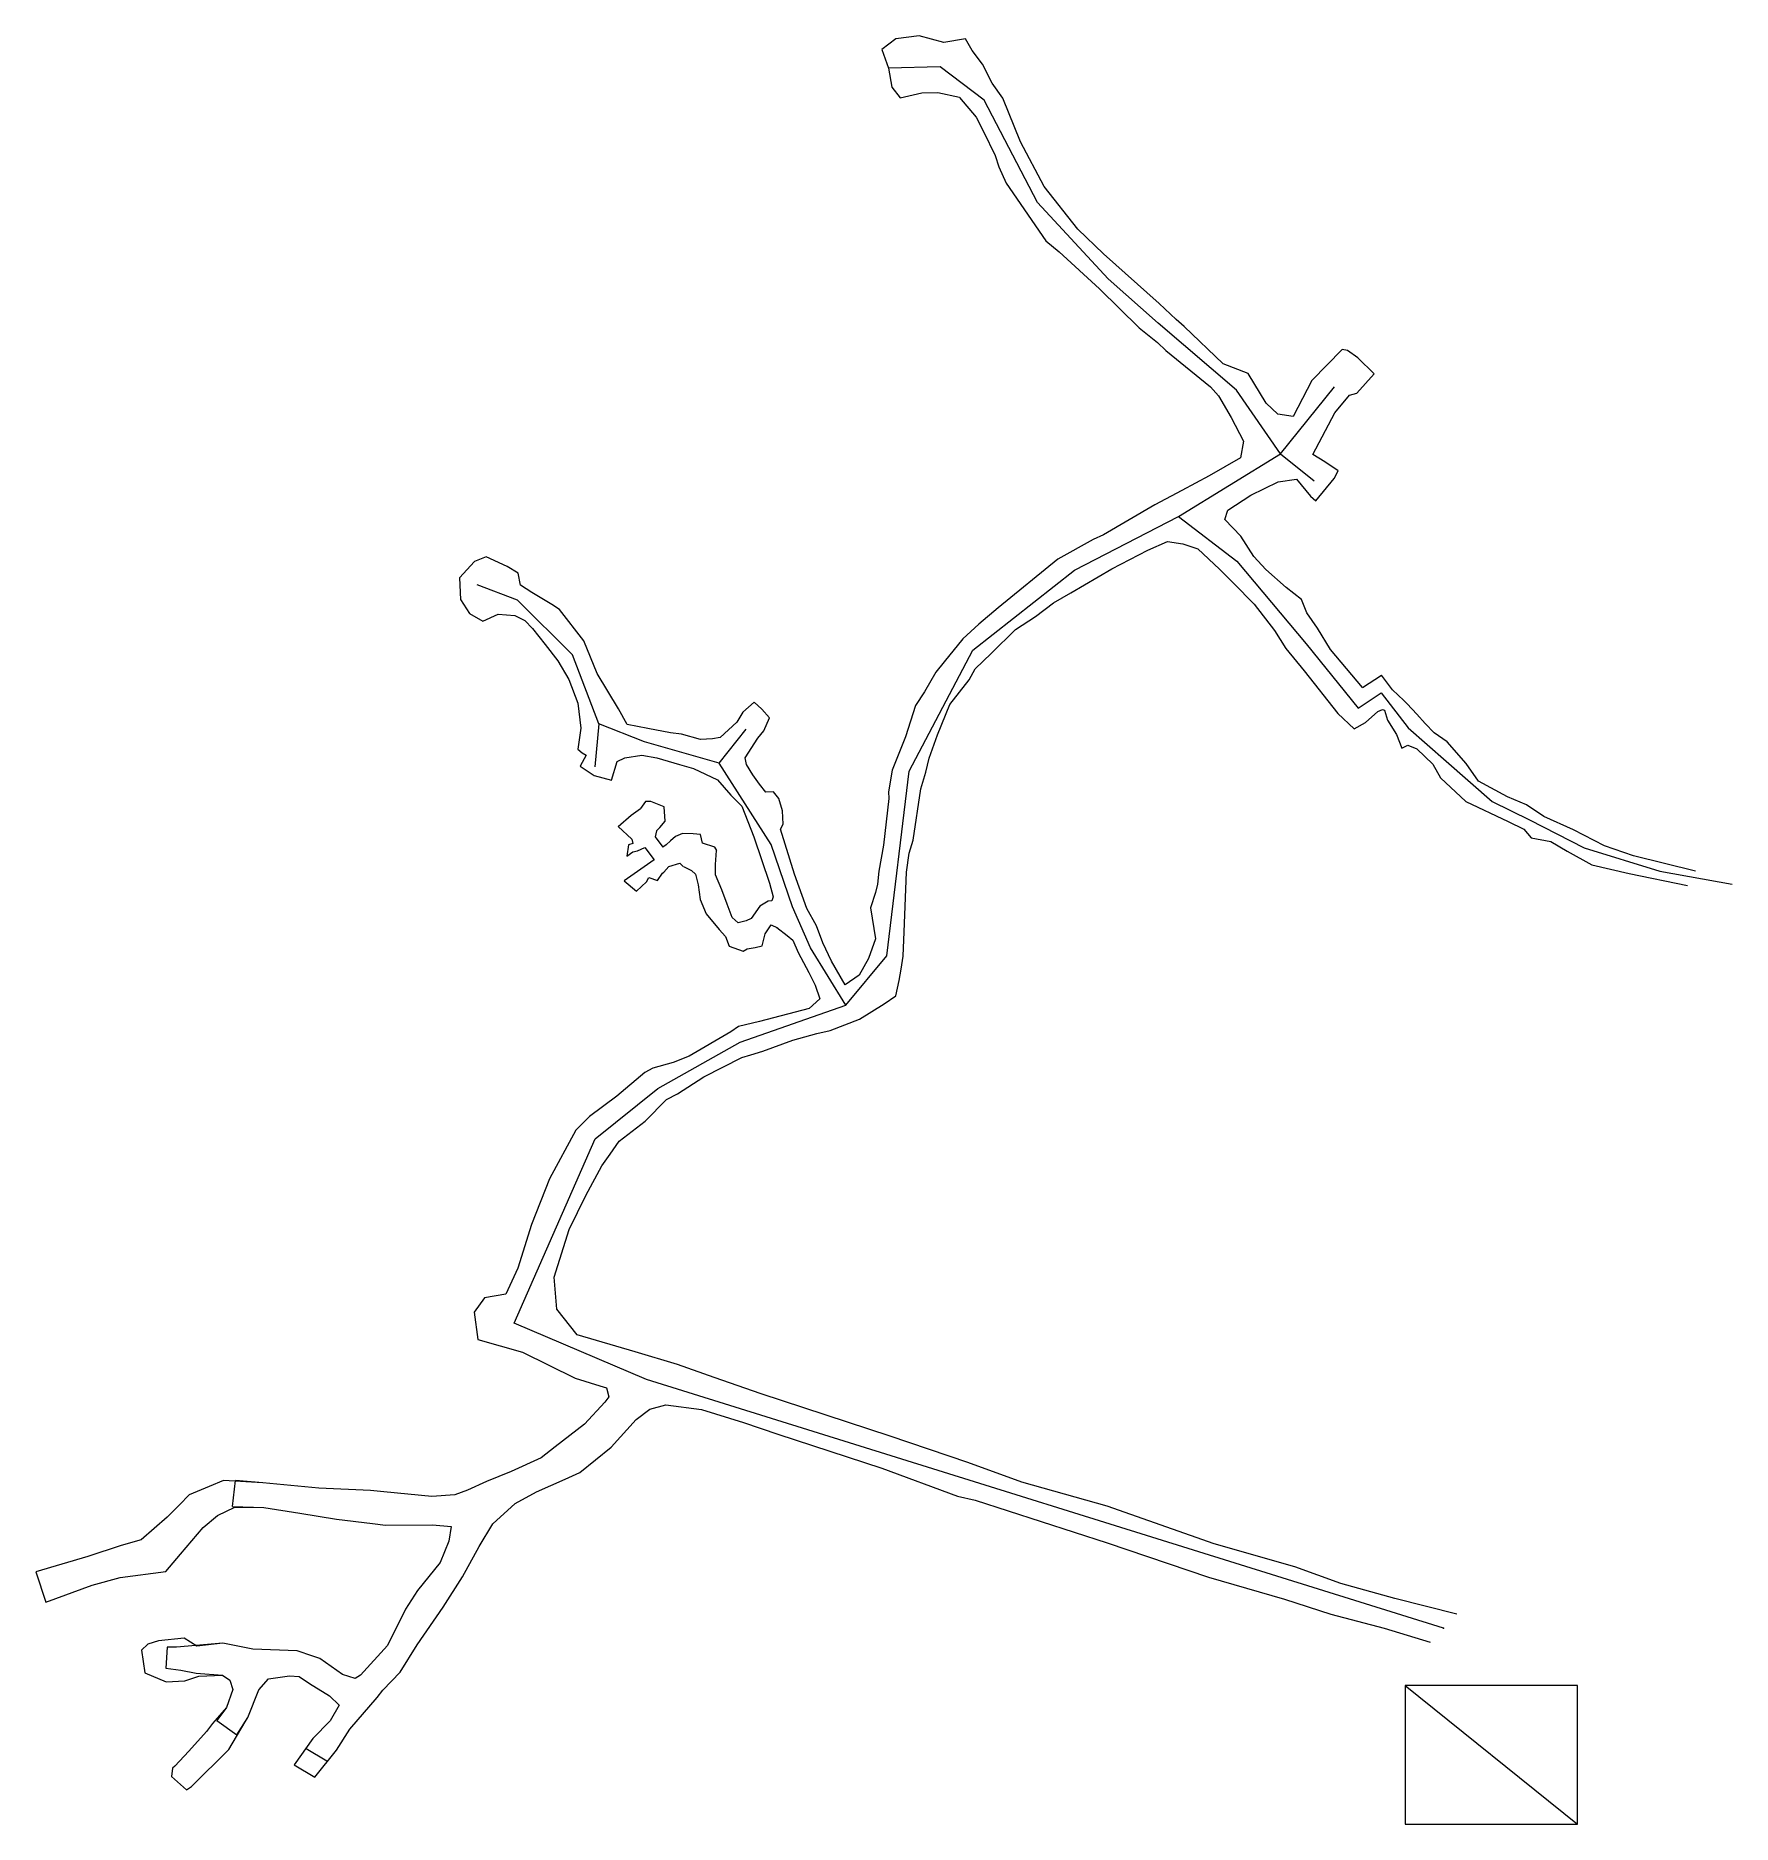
# Model space of a CAD drawing. Header units: millimetres. Extents: x 751215 to 751411, y 4171920 to 4172127.
import ezdxf

# ---------------------------------------------------------------- set-up
doc = ezdxf.new("R2010")
doc.units = ezdxf.units.MM
for name, color, linetype, lineweight in [('@HARAP', 3, 'Continuous', 0), ('GEOFENCE', 1, 'Continuous', 0), ('INIT_COORD', 5, 'Continuous', 0)]:
    doc.layers.add(name, color=color, linetype=linetype, lineweight=lineweight)

msp = doc.modelspace()

# ---------------------------------------------------------------- linework, layer by layer
at = {"layer": '@HARAP', "lineweight": 0}
for p, q in [((751316.87, 4172126.51, 758.17), (751314.17, 4172126.17, 758.11)), ((751319.72, 4172125.75, 758.02), (751316.87, 4172126.51, 758.17)), ((751314.17, 4172126.17, 758.11), (751312.57, 4172124.94, 758.35)), ((751312.57, 4172124.94, 758.35), (751313.36, 4172122.79, 758.01)), ((751322.21, 4172126.17, 758), (751319.72, 4172125.75, 758.02)), ((751322.99, 4172124.83, 758.06), (751322.21, 4172126.17, 758)), ((751324.19, 4172123.22, 758.15), (751322.99, 4172124.83, 758.06)), ((751313.36, 4172122.79, 758.01), (751313.71, 4172120.58, 757.99)), ((751325.29, 4172121.03, 757.8), (751324.19, 4172123.22, 758.15)), ((751313.71, 4172120.58, 757.99), (751314.67, 4172119.36, 758.06)), ((751326.52, 4172119.32, 757.66), (751325.29, 4172121.03, 757.8)), ((751314.67, 4172119.36, 758.06), (751317.2, 4172119.91, 757.9)), ((751317.2, 4172119.91, 757.9), (751319.04, 4172119.98, 757.76)), ((751319.04, 4172119.98, 757.76), (751321.54, 4172119.42, 758.04)), ((751321.53, 4172119.4, 758.1), (751323.46, 4172117.12, 757.66)), ((751328.56, 4172114.26, 757.66), (751326.52, 4172119.32, 757.66)), ((751323.46, 4172117.12, 757.66), (751324.31, 4172115.48, 757.87)), ((751324.31, 4172115.48, 757.87), (751325.64, 4172112.71, 757.66)), ((751331.29, 4172109.11, 757.4), (751328.56, 4172114.26, 757.66)), ((751325.64, 4172112.71, 757.66), (751326.06, 4172111.4, 757.65)), ((751326.06, 4172111.4, 757.65), (751326.91, 4172109.5, 757.5)), ((751326.91, 4172109.5, 757.5), (751331.5, 4172102.87, 757.36)), ((751335.19, 4172104.19, 757), (751331.29, 4172109.11, 757.4)), ((751338.14, 4172101.35, 757), (751335.19, 4172104.19, 757)), ((751331.5, 4172102.87, 757.36), (751333.05, 4172101.6, 757)), ((751333.05, 4172101.6, 757), (751337.68, 4172097.33, 757)), ((751344.58, 4172095.63, 756.98), (751338.14, 4172101.35, 757)), ((751337.68, 4172097.33, 757), (751342.28, 4172092.83, 757.03)), ((751346.53, 4172093.79, 757.07), (751344.58, 4172095.63, 756.98)), ((751347.44, 4172092.99, 756.45), (751346.53, 4172093.79, 757.07)), ((751342.28, 4172092.83, 757.03), (751344.39, 4172091.12, 756.91)), ((751351.94, 4172088.68, 756.39), (751347.44, 4172092.99, 756.45)), ((751344.39, 4172091.12, 756.91), (751345.35, 4172090.19, 756.45)), ((751345.35, 4172090.19, 756.45), (751350.5, 4172086.02, 756.39)), ((751365.67, 4172090.33, 756.37), (751362.17, 4172086.74, 756.37)), ((751366.3, 4172090.2, 759.49), (751365.67, 4172090.33, 756.37)), ((751367.47, 4172089.35, 758.4), (751366.3, 4172090.2, 759.49)), ((751369.36, 4172087.53, 756.96), (751367.47, 4172089.35, 758.4)), ((751354.82, 4172087.55, 756.4), (751351.94, 4172088.68, 756.39)), ((751356.92, 4172084.13, 756.3), (751354.82, 4172087.55, 756.4)), ((751367.38, 4172085.27, 758.65), (751369.36, 4172087.53, 756.96)), ((751350.5, 4172086.02, 756.39), (751351.42, 4172084.99, 756.4)), ((751351.42, 4172084.99, 756.4), (751352.87, 4172082.49, 756.3)), ((751362.17, 4172086.74, 756.37), (751360.03, 4172082.6, 756.45)), ((751364.82, 4172083.01, 756.37), (751366.54, 4172085.05, 756.37)), ((751366.54, 4172085.05, 756.37), (751367.38, 4172085.27, 758.65)), ((751358.27, 4172082.88, 756.3), (751356.92, 4172084.13, 756.3)), ((751362.31, 4172078.22, 756.52), (751364.82, 4172083.01, 756.37)), ((751352.87, 4172082.49, 756.3), (751354.28, 4172079.76, 756.3)), ((751360.03, 4172082.6, 756.45), (751358.27, 4172082.88, 756.3)), ((751354.28, 4172079.76, 756.3), (751353.96, 4172077.84, 756.55)), ((751353.96, 4172077.84, 756.55), (751350.34, 4172075.75, 756.61)), ((751363.68, 4172077.35, 756.52), (751362.31, 4172078.22, 756.52)), ((751365.22, 4172076.32, 756.52), (751363.68, 4172077.35, 756.52)), ((751350.34, 4172075.75, 756.61), (751347.18, 4172074.06, 756.6)), ((751355.14, 4172073.52, 756.52), (751358.28, 4172075.04, 756.5)), ((751358.28, 4172075.04, 756.5), (751360.42, 4172075.35, 756.52)), ((751360.42, 4172075.35, 756.52), (751362.03, 4172073.41, 756.52)), ((751362.63, 4172072.85, 756.52), (751364.77, 4172075.46, 756.52)), ((751364.77, 4172075.46, 756.52), (751365.22, 4172076.32, 756.52)), ((751347.18, 4172074.06, 756.6), (751344.07, 4172072.41, 756.15)), ((751352.5, 4172071.79, 756.45), (751355.14, 4172073.52, 756.52)), ((751362.03, 4172073.41, 756.52), (751362.63, 4172072.85, 756.52)), ((751344.07, 4172072.41, 756.15), (751338.16, 4172068.95, 756.59)), ((751352.13, 4172070.73, 756.45), (751352.5, 4172071.79, 756.45)), ((751353.98, 4172068.79, 756.45), (751352.13, 4172070.73, 756.45)), ((751338.16, 4172068.95, 756.59), (751336.96, 4172068.4, 756.65)), ((751355.48, 4172066.44, 756.45), (751353.98, 4172068.79, 756.45)), ((751266.93, 4172066.4, 756.75), (751265.58, 4172065.85, 756.75)), ((751269.35, 4172065.29, 756.75), (751266.93, 4172066.4, 756.75)), ((751336.96, 4172068.4, 756.65), (751332.88, 4172066.14, 756.65)), ((751339.09, 4172065.01, 756.65), (751343.26, 4172067.17, 756.45)), ((751343.26, 4172067.17, 756.45), (751345.53, 4172068.19, 756.45)), ((751345.53, 4172068.19, 756.45), (751347.29, 4172067.91, 756.45)), ((751347.29, 4172067.91, 756.45), (751349.01, 4172067.33, 756.45)), ((751349.01, 4172067.33, 756.45), (751351.54, 4172064.97, 756.45)), ((751356.88, 4172064.94, 756.03), (751355.48, 4172066.44, 756.45)), ((751265.58, 4172065.85, 756.75), (751263.85, 4172063.97, 756.75)), ((751270.63, 4172064.53, 756.75), (751269.35, 4172065.29, 756.75)), ((751270.9, 4172063.13, 756.75), (751270.63, 4172064.53, 756.75)), ((751332.88, 4172066.14, 756.65), (751325.99, 4172060.53, 756.73)), ((751334.37, 4172062.26, 756.65), (751339.09, 4172065.01, 756.65)), ((751351.54, 4172064.97, 756.45), (751353.14, 4172063.38, 756.45)), ((751359.23, 4172062.85, 756.03), (751356.88, 4172064.94, 756.03)), ((751263.85, 4172063.97, 756.75), (751263.95, 4172061.5, 756.75)), ((751272.19, 4172062.29, 756.75), (751270.9, 4172063.13, 756.75)), ((751274.5, 4172060.9, 756.75), (751272.19, 4172062.29, 756.75)), ((751332.39, 4172061.09, 756.52), (751334.37, 4172062.26, 756.65)), ((751353.14, 4172063.38, 756.45), (751355.54, 4172060.93, 756.03)), ((751360.98, 4172061.47, 756.03), (751359.23, 4172062.85, 756.03)), ((751263.95, 4172061.5, 756.75), (751265.01, 4172059.87, 756.75)), ((751275.39, 4172060.33, 756.74), (751274.5, 4172060.9, 756.75)), ((751278.21, 4172056.73, 756.7), (751275.39, 4172060.33, 756.74)), ((751325.99, 4172060.53, 756.73), (751323.75, 4172058.62, 756.73)), ((751330.32, 4172059.51, 756.49), (751332.39, 4172061.09, 756.52)), ((751355.54, 4172060.93, 756.03), (751357.89, 4172057.89, 756.03)), ((751361.62, 4172059.95, 756.37), (751360.98, 4172061.47, 756.03)), ((751265.01, 4172059.87, 756.75), (751266.56, 4172059, 756.75)), ((751266.56, 4172059, 756.75), (751268.31, 4172059.79, 756.75)), ((751268.31, 4172059.79, 756.75), (751270.22, 4172059.65, 756.75)), ((751270.22, 4172059.65, 756.75), (751271.4, 4172059.05, 756.75)), ((751271.4, 4172059.05, 756.75), (751272.27, 4172058.14, 756.74)), ((751272.27, 4172058.14, 756.74), (751273.74, 4172056.31, 757.03)), ((751323.75, 4172058.62, 756.73), (751321.91, 4172056.93, 756.73)), ((751327.99, 4172058.02, 756.73), (751330.32, 4172059.51, 756.49)), ((751362.85, 4172058.17, 756.37), (751361.62, 4172059.95, 756.37)), ((751364.35, 4172055.73, 756.39), (751362.85, 4172058.17, 756.37)), ((751273.74, 4172056.31, 757.03), (751275.18, 4172054.41, 756.7)), ((751279.72, 4172052.94, 756.7), (751278.21, 4172056.73, 756.7)), ((751321.91, 4172056.93, 756.73), (751319.77, 4172054.28, 756.39)), ((751325.17, 4172055.25, 756.73), (751327.99, 4172058.02, 756.73)), ((751357.89, 4172057.89, 756.03), (751359.17, 4172055.84, 756.37)), ((751275.18, 4172054.41, 756.7), (751276.46, 4172052.27, 756.64)), ((751319.77, 4172054.28, 756.39), (751318.81, 4172053.09, 756.39)), ((751323.36, 4172053.49, 756.73), (751325.17, 4172055.25, 756.73)), ((751359.17, 4172055.84, 756.37), (751361.29, 4172053.24, 756.39)), ((751368.01, 4172051.35, 756.39), (751364.35, 4172055.73, 756.39)), ((751368.01, 4172051.35, 756.39), (751364.35, 4172055.73, 756.39)), ((751276.46, 4172052.27, 756.64), (751277.5, 4172049.52, 756.7)), ((751282.18, 4172048.87, 756.55), (751279.72, 4172052.94, 756.7)), ((751318.81, 4172053.09, 756.39), (751317.49, 4172050.84, 756.39)), ((751320.41, 4172049.38, 756.39), (751322.65, 4172052.23, 756.39)), ((751322.65, 4172052.23, 756.39), (751323.36, 4172053.49, 756.73)), ((751361.29, 4172053.24, 756.39), (751365.19, 4172048.33, 757.9)), ((751368.01, 4172051.35, 756.39), (751370.21, 4172052.75, 759.96)), ((751371.47, 4172051.06, 760.74), (751370.21, 4172052.75, 759.96)), ((751317.49, 4172050.84, 756.39), (751316.44, 4172049.25, 756.67)), ((751372.78, 4172049.85, 762.48), (751371.47, 4172051.06, 760.74)), ((751277.5, 4172049.52, 756.7), (751277.86, 4172046.64, 756.7)), ((751283.19, 4172047.08, 756.7), (751282.18, 4172048.87, 756.55)), ((751296.55, 4172048.47, 756.25), (751295.86, 4172047.32, 756.5)), ((751297.84, 4172049.64, 756.25), (751296.55, 4172048.47, 756.25)), ((751298.73, 4172048.82, 756.25), (751297.84, 4172049.64, 756.25)), ((751299.6, 4172047.82, 756.25), (751298.73, 4172048.82, 756.25)), ((751298.97, 4172046.33, 756.25), (751299.6, 4172047.82, 756.25)), ((751316.44, 4172049.25, 756.67), (751315.3, 4172045.65, 756.6)), ((751319, 4172045.86, 756.39), (751320.41, 4172049.38, 756.39)), ((751365.19, 4172048.33, 757.9), (751367.08, 4172046.55, 758.02)), ((751368.38, 4172047.3, 758.07), (751369.79, 4172048.57, 759.6)), ((751369.79, 4172048.57, 759.6), (751370.33, 4172048.8, 760.91)), ((751370.33, 4172048.8, 760.91), (751370.58, 4172048.7, 761.46)), ((751370.58, 4172048.7, 761.46), (751370.92, 4172047.58, 762.58)), ((751373.18, 4172049.44, 762.91), (751372.78, 4172049.85, 762.48)), ((751374.3, 4172048.25, 764.13), (751373.18, 4172049.44, 762.91)), ((751375.24, 4172047.17, 764.9), (751374.3, 4172048.25, 764.13)), ((751277.86, 4172046.64, 756.7), (751277.52, 4172044.21, 756.7)), ((751285.58, 4172046.59, 756.38), (751283.19, 4172047.08, 756.7)), ((751288.19, 4172046.09, 756.9), (751285.58, 4172046.59, 756.38)), ((751289.46, 4172045.94, 756.81), (751288.19, 4172046.09, 756.9)), ((751291.65, 4172045.33, 756.65), (751289.46, 4172045.94, 756.81)), ((751295.86, 4172047.32, 756.5), (751293.92, 4172045.58, 756.5)), ((751298.28, 4172045.47, 756.5), (751298.97, 4172046.33, 756.25)), ((751318.03, 4172043.17, 756.39), (751319, 4172045.86, 756.39)), ((751367.08, 4172046.55, 758.02), (751368.38, 4172047.3, 758.07)), ((751370.92, 4172047.58, 762.58), (751371.96, 4172045.92, 764.21)), ((751371.96, 4172045.92, 764.21), (751372.55, 4172044.32, 765.52)), ((751376.29, 4172046.12, 766.59), (751375.24, 4172047.17, 764.9)), ((751377.78, 4172045.08, 768.73), (751376.29, 4172046.12, 766.59)), ((751277.52, 4172044.21, 756.7), (751278.01, 4172043.79, 756.7)), ((751278.01, 4172043.79, 756.7), (751278.48, 4172043.53, 756.7)), ((751293.04, 4172045.42, 756.5), (751291.65, 4172045.33, 756.65)), ((751293.92, 4172045.58, 756.5), (751293.04, 4172045.42, 756.5)), ((751296.79, 4172043.21, 756.5), (751298.28, 4172045.47, 756.5)), ((751315.3, 4172045.65, 756.6), (751313.77, 4172041.8, 756.6)), ((751372.55, 4172044.32, 765.52), (751373.26, 4172044.68, 765.73)), ((751373.26, 4172044.68, 765.73), (751374.28, 4172044.27, 766.48)), ((751374.28, 4172044.27, 766.48), (751376.12, 4172042.5, 768.79)), ((751379.98, 4172042.56, 772.43), (751377.78, 4172045.08, 768.73)), ((751278.48, 4172043.53, 756.7), (751277.79, 4172042.24, 756.7)), ((751277.79, 4172042.24, 756.7), (751279.38, 4172041.18, 756.7)), ((751281.38, 4172040.66, 756.7), (751282.03, 4172042.79, 756.7)), ((751282.03, 4172042.79, 756.7), (751282.93, 4172043.22, 756.7)), ((751282.93, 4172043.22, 756.7), (751284.88, 4172043.52, 756.38)), ((751284.88, 4172043.52, 756.38), (751286.63, 4172043.22, 756.38)), ((751286.63, 4172043.22, 756.38), (751289.23, 4172042.44, 756.91)), ((751289.23, 4172042.44, 756.91), (751290.85, 4172042, 756.61)), ((751290.85, 4172042, 756.61), (751293.6, 4172040.69, 756.3)), ((751296.98, 4172042.47, 756.5), (751296.79, 4172043.21, 756.5)), ((751297.7, 4172041.26, 756.3), (751296.98, 4172042.47, 756.5)), ((751313.77, 4172041.8, 756.6), (751313.36, 4172039.3, 756.49)), ((751317.65, 4172041.55, 756.39), (751318.03, 4172043.17, 756.39)), ((751376.12, 4172042.5, 768.79), (751377.04, 4172040.91, 771.61)), ((751381.42, 4172040.53, 774.82), (751379.98, 4172042.56, 772.43)), ((751279.38, 4172041.18, 756.7), (751281.38, 4172040.66, 756.7)), ((751293.6, 4172040.69, 756.3), (751295.17, 4172038.9, 756.3)), ((751298.48, 4172040.18, 756.1), (751297.7, 4172041.26, 756.3)), ((751299.2, 4172039.27, 756.1), (751298.48, 4172040.18, 756.1)), ((751317.08, 4172039.63, 756.39), (751317.65, 4172041.55, 756.39)), ((751377.04, 4172040.91, 771.61), (751379.95, 4172038.17, 774.47)), ((751384.77, 4172038.74, 778.17), (751381.42, 4172040.53, 774.82)), ((751285.3, 4172038.19, 776.59), (751284.72, 4172037.36, 775.48)), ((751285.92, 4172038.2, 776.82), (751285.3, 4172038.19, 776.59)), ((751287.48, 4172037.56, 776.64), (751285.92, 4172038.2, 776.82)), ((751287.59, 4172035.9, 776.49), (751287.48, 4172037.56, 776.64)), ((751295.17, 4172038.9, 756.3), (751296.42, 4172037.65, 756.4)), ((751296.42, 4172037.65, 756.4), (751297.82, 4172034.11, 756.44)), ((751300.09, 4172039.28, 756.4), (751299.2, 4172039.27, 756.1)), ((751300.69, 4172038.53, 756.1), (751300.09, 4172039.28, 756.4)), ((751301.12, 4172037.09, 756.1), (751300.69, 4172038.53, 756.1)), ((751313.38, 4172038.52, 756.37), (751312.75, 4172033.16, 756.37)), ((751313.36, 4172039.3, 756.49), (751313.38, 4172038.52, 756.37)), ((751379.95, 4172038.17, 774.47), (751384.84, 4172035.88, 779.33)), ((751386.94, 4172037.8, 779.97), (751384.77, 4172038.74, 778.17)), ((751388.96, 4172036.47, 782.29), (751386.94, 4172037.8, 779.97)), ((751282.14, 4172035.3, 775.66), (751283.64, 4172036.61, 775.66)), ((751283.64, 4172036.61, 775.66), (751284.72, 4172037.36, 775.48)), ((751286.98, 4172035.18, 775.48), (751287.59, 4172035.9, 776.49)), ((751300.87, 4172035.01, 756.44), (751301.2, 4172035.58, 756.1)), ((751301.2, 4172035.58, 756.1), (751301.12, 4172037.09, 756.1)), ((751384.84, 4172035.88, 779.33), (751386.64, 4172034.98, 780.98)), ((751392.37, 4172034.92, 784.63), (751388.96, 4172036.47, 782.29)), ((751283.74, 4172033.82, 774.28), (751282.14, 4172035.3, 775.66)), ((751283.74, 4172033.82, 774.28), (751283.85, 4172033.33, 777.83)), ((751286.56, 4172034.81, 775.48), (751286.42, 4172034.12, 774.28)), ((751286.42, 4172034.12, 774.28), (751287.31, 4172032.9, 774.28)), ((751286.98, 4172035.18, 775.48), (751286.56, 4172034.81, 775.48)), ((751288.21, 4172033.64, 773.35), (751287.68, 4172033.18, 772.89)), ((751288.76, 4172034.15, 774.1), (751288.21, 4172033.64, 773.35)), ((751289.58, 4172034.51, 773.55), (751288.76, 4172034.15, 774.1)), ((751290.8, 4172034.47, 772.83), (751289.58, 4172034.51, 773.55)), ((751291.65, 4172034.38, 772.83), (751290.8, 4172034.47, 772.83)), ((751291.9, 4172033.39, 772.66), (751291.65, 4172034.38, 772.83)), ((751293.32, 4172032.91, 772.29), (751291.9, 4172033.39, 772.66)), ((751297.82, 4172034.11, 756.44), (751299.62, 4172028.75, 756.43)), ((751302.51, 4172029.81, 756.44), (751300.87, 4172035.01, 756.44)), ((751386.64, 4172034.98, 780.98), (751387.48, 4172033.99, 781.84)), ((751387.48, 4172033.99, 781.84), (751389.74, 4172033.56, 783.7)), ((751389.74, 4172033.56, 783.7), (751391.64, 4172032.46, 785.11)), ((751395.94, 4172033.06, 788.69), (751392.37, 4172034.92, 784.63)), ((751286.32, 4172031.45, 774.28), (751282.84, 4172029.04, 772.7)), ((751283.35, 4172033.17, 778.8), (751283.17, 4172031.89, 779.89)), ((751283.17, 4172031.89, 779.89), (751283.85, 4172032.37, 779.92)), ((751283.85, 4172033.33, 777.83), (751283.35, 4172033.17, 778.8)), ((751283.85, 4172032.37, 779.92), (751284.38, 4172032.51, 778.82)), ((751284.38, 4172032.51, 778.82), (751285.23, 4172032.88, 777.84)), ((751285.23, 4172032.88, 777.84), (751286.32, 4172031.45, 774.28)), ((751287.68, 4172033.18, 772.89), (751287.31, 4172032.9, 774.28)), ((751293.52, 4172032.54, 772.42), (751293.32, 4172032.91, 772.29)), ((751293.4, 4172030.91, 770.66), (751293.5, 4172032.54, 771.92)), ((751312.75, 4172033.16, 756.37), (751312.24, 4172030.16, 756.85)), ((751315.42, 4172030.04, 756.66), (751315.72, 4172032.23, 756.37)), ((751391.64, 4172032.46, 785.11), (751394.5, 4172030.87, 787.18)), ((751399.29, 4172031.9, 792), (751395.94, 4172033.06, 788.69)), ((751406.44, 4172030.16, 796.62), (751399.29, 4172031.9, 792)), ((751285.43, 4172028.93, 772.7), (751285.7, 4172029.43, 774.25)), ((751285.7, 4172029.43, 774.25), (751286.7, 4172029.08, 774.08)), ((751286.7, 4172029.08, 774.08), (751287.27, 4172029.93, 773.72)), ((751287.27, 4172029.93, 773.72), (751287.43, 4172030.05, 773.5)), ((751287.43, 4172030.05, 773.5), (751287.99, 4172030.67, 772.91)), ((751287.99, 4172030.67, 772.91), (751289.27, 4172031.08, 772.52)), ((751289.27, 4172031.08, 772.52), (751289.67, 4172030.67, 772.35)), ((751289.68, 4172030.69, 771.85), (751290.6, 4172030.23, 771.43)), ((751290.6, 4172030.23, 771.43), (751291.08, 4172029.82, 770.75)), ((751291.08, 4172029.82, 770.75), (751291.3, 4172028.88, 770.24)), ((751293.37, 4172030.62, 770.67), (751293.4, 4172030.91, 770.66)), ((751293.4, 4172029.71, 770.14), (751293.37, 4172030.62, 770.67)), ((751294.11, 4172027.99, 768.56), (751293.4, 4172029.71, 770.14)), ((751303.92, 4172025.85, 756.41), (751302.51, 4172029.81, 756.44)), ((751312.24, 4172030.16, 756.85), (751312.09, 4172028.63, 756.67)), ((751315.16, 4172023.16, 756.52), (751315.42, 4172030.04, 756.66)), ((751394.5, 4172030.87, 787.18), (751398.78, 4172029.88, 791.9)), ((751398.78, 4172029.88, 791.9), (751405.52, 4172028.5, 796)), ((751282.84, 4172029.04, 772.7), (751284.26, 4172027.85, 772.7)), ((751284.26, 4172027.85, 772.7), (751285.43, 4172028.93, 772.7)), ((751291.3, 4172028.88, 770.24), (751291.37, 4172028.58, 770.02)), ((751291.37, 4172028.58, 770.02), (751291.63, 4172026.89, 768.95)), ((751294.72, 4172026.33, 767.08), (751294.11, 4172027.99, 768.56)), ((751299.62, 4172028.75, 756.43), (751300.05, 4172027.18, 756.44)), ((751300.05, 4172027.18, 756.44), (751299.89, 4172026.71, 756.4)), ((751311.84, 4172027.67, 756.74), (751311.25, 4172025.92, 756.73)), ((751312.09, 4172028.63, 756.67), (751311.84, 4172027.67, 756.74)), ((751291.63, 4172026.89, 768.95), (751292.3, 4172025.23, 768.54)), ((751292.3, 4172025.23, 768.54), (751293.81, 4172023.4, 767.18)), ((751295.3, 4172024.82, 766.29), (751294.72, 4172026.33, 767.08)), ((751298.51, 4172026.11, 761.05), (751297.51, 4172024.69, 760.63)), ((751299.47, 4172026.7, 758.22), (751298.51, 4172026.11, 761.05)), ((751299.89, 4172026.71, 756.4), (751299.47, 4172026.7, 758.22)), ((751305.04, 4172023.85, 756.39), (751303.92, 4172025.85, 756.41)), ((751311.25, 4172025.92, 756.73), (751311.83, 4172022.34, 756.38)), ((751293.81, 4172023.4, 767.18), (751294.52, 4172022.61, 766.41)), ((751296, 4172024.19, 765.18), (751295.3, 4172024.82, 766.29)), ((751296.91, 4172024.42, 763.23), (751296, 4172024.19, 765.18)), ((751297.51, 4172024.69, 760.63), (751296.91, 4172024.42, 763.23)), ((751299.13, 4172022.92, 761.5), (751299.82, 4172023.96, 757.95)), ((751299.82, 4172023.96, 757.95), (751300.52, 4172023.6, 756.31)), ((751300.47, 4172023.64, 756.3), (751301.66, 4172022.73, 756.32)), ((751305.76, 4172021.89, 756.35), (751305.04, 4172023.85, 756.39)), ((751315.02, 4172020.33, 756.37), (751315.16, 4172023.16, 756.52)), ((751294.52, 4172022.61, 766.41), (751294.98, 4172021.51, 766.24)), ((751294.98, 4172021.51, 766.24), (751296.59, 4172020.91, 765.22)), ((751296.59, 4172020.91, 765.22), (751297.05, 4172021.17, 764.63)), ((751297.05, 4172021.17, 764.63), (751297.95, 4172021.36, 764.42)), ((751297.95, 4172021.36, 764.42), (751298.78, 4172021.55, 763.94)), ((751298.78, 4172021.55, 763.94), (751299.13, 4172022.92, 761.5)), ((751301.66, 4172022.73, 756.32), (751302.32, 4172022.2, 756.36)), ((751302.32, 4172022.2, 756.36), (751302.93, 4172020.75, 756.32)), ((751306.76, 4172019.77, 756.15), (751305.76, 4172021.89, 756.35)), ((751311.83, 4172022.34, 756.38), (751311.03, 4172020.09, 756.36)), ((751302.93, 4172020.75, 756.32), (751304.15, 4172018.46, 756.13)), ((751308.33, 4172017.04, 756.53), (751306.76, 4172019.77, 756.15)), ((751311.03, 4172020.09, 756.36), (751309.97, 4172018.17, 756.24)), ((751314.79, 4172018.85, 756.31), (751315.02, 4172020.33, 756.37)), ((751304.15, 4172018.46, 756.13), (751304.88, 4172016.98, 756.48)), ((751304.88, 4172016.98, 756.48), (751305.42, 4172015.42, 756.34)), ((751309.97, 4172018.17, 756.24), (751308.33, 4172017.04, 756.53)), ((751314.2, 4172015.77, 756.36), (751314.58, 4172017.52, 756.31)), ((751314.58, 4172017.52, 756.31), (751314.79, 4172018.85, 756.31)), ((751305.42, 4172015.42, 756.34), (751304.19, 4172014.31, 756.12)), ((751309.98, 4172013.08, 756.27), (751312.85, 4172014.84, 756.09)), ((751312.85, 4172014.84, 756.09), (751314.2, 4172015.77, 756.36)), ((751298.47, 4172012.79, 756.28), (751296.05, 4172012.23, 756.41)), ((751304.19, 4172014.31, 756.12), (751298.47, 4172012.79, 756.28)), ((751306.63, 4172011.77, 756.21), (751309.98, 4172013.08, 756.27)), ((751295.15, 4172011.62, 756.27), (751290.33, 4172008.8, 756.23)), ((751296.05, 4172012.23, 756.41), (751295.15, 4172011.62, 756.27)), ((751302.29, 4172010.67, 756.22), (751305.07, 4172011.42, 756.09)), ((751305.07, 4172011.42, 756.09), (751306.63, 4172011.77, 756.21)), ((751290.33, 4172008.8, 756.23), (751288.5, 4172008.07, 756.89)), ((751292.04, 4172006.44, 756.23), (751296.43, 4172008.65, 756.27)), ((751296.43, 4172008.65, 756.27), (751297.48, 4172008.97, 756.19)), ((751297.48, 4172008.97, 756.19), (751298.84, 4172009.38, 756.11)), ((751298.84, 4172009.38, 756.11), (751302.29, 4172010.67, 756.22)), ((751285.25, 4172006.91, 756.64), (751281.99, 4172004.19, 756.69)), ((751286.14, 4172007.41, 756.64), (751285.25, 4172006.91, 756.64)), ((751288.5, 4172008.07, 756.89), (751286.14, 4172007.41, 756.64)), ((751289.01, 4172004.46, 756.21), (751292.04, 4172006.44, 756.23)), ((751281.99, 4172004.19, 756.69), (751278.86, 4172001.84, 756.97)), ((751285.27, 4172001.32, 756.79), (751287.74, 4172003.82, 756.68)), ((751287.74, 4172003.82, 756.21), (751289.01, 4172004.46, 756.21)), ((751278.86, 4172001.84, 756.97), (751277.27, 4172000.28, 756.86)), ((751282.29, 4171998.99, 756.65), (751285.27, 4172001.32, 756.79)), ((751277.27, 4172000.28, 756.86), (751274.22, 4171994.65, 756.49)), ((751281.24, 4171997.49, 756.53), (751282.29, 4171998.99, 756.65)), ((751280.29, 4171996.16, 756.42), (751281.24, 4171997.49, 756.53)), ((751274.22, 4171994.65, 756.49), (751272.14, 4171989.38, 756.49)), ((751278.43, 4171992.73, 756.49), (751280.29, 4171996.16, 756.42)), ((751276.51, 4171988.81, 756.49), (751278.43, 4171992.73, 756.49)), ((751272.14, 4171989.38, 756.49), (751270.57, 4171984.34, 756.44)), ((751274.76, 4171983.3, 756.44), (751276.51, 4171988.81, 756.49)), ((751270.57, 4171984.34, 756.44), (751269.21, 4171981.37, 756.47)), ((751275.1, 4171979.61, 756.47), (751274.76, 4171983.3, 756.44)), ((751266.73, 4171980.93, 756.47), (751265.55, 4171979.28, 756.47)), ((751269.21, 4171981.37, 756.47), (751266.73, 4171980.93, 756.47)), ((751265.55, 4171979.28, 756.47), (751265.97, 4171976.12, 756.87)), ((751277.43, 4171976.67, 756.72), (751275.1, 4171979.61, 756.47)), ((751265.97, 4171976.12, 756.87), (751271.12, 4171974.66, 756.93)), ((751284.13, 4171974.7, 756.66), (751277.43, 4171976.67, 756.72)), ((751271.12, 4171974.66, 756.93), (751277.21, 4171971.68, 756.82)), ((751289.02, 4171973.24, 756.45), (751284.13, 4171974.7, 756.66)), ((751277.21, 4171971.68, 756.82), (751280.03, 4171970.79, 756.37)), ((751293.23, 4171971.74, 756.4), (751289.02, 4171973.24, 756.45)), ((751298.67, 4171969.87, 756.06), (751293.23, 4171971.74, 756.4)), ((751280.03, 4171970.79, 756.37), (751280.83, 4171970.54, 756.2)), ((751281.08, 4171969.52, 756.2), (751280.63, 4171968.91, 756.6)), ((751280.83, 4171970.54, 756.2), (751281.08, 4171969.52, 756.2)), ((751313.55, 4171964.98, 755.9), (751298.67, 4171969.87, 756.06)), ((751280.63, 4171968.91, 756.6), (751278.29, 4171966.37, 756.53)), ((751284.25, 4171966.88, 756.73), (751285.82, 4171968.07, 756.19)), ((751285.82, 4171968.07, 756.19), (751287.65, 4171968.6, 756.2)), ((751287.65, 4171968.6, 756.2), (751291.78, 4171968.04, 756.4)), ((751291.78, 4171968.04, 756.4), (751296.6, 4171966.56, 756.1)), ((751278.29, 4171966.37, 756.53), (751274.88, 4171963.75, 756.3)), ((751281.36, 4171963.69, 756.65), (751284.25, 4171966.88, 756.73)), ((751296.6, 4171966.56, 756.1), (751300.56, 4171965.21, 756.02)), ((751274.88, 4171963.75, 756.3), (751273.27, 4171962.46, 756.3)), ((751277.74, 4171960.77, 756.3), (751281.36, 4171963.69, 756.65)), ((751300.56, 4171965.21, 756.02), (751312.59, 4171961.28, 755.85)), ((751322.51, 4171961.94, 755.84), (751313.55, 4171964.98, 755.9)), ((751273.27, 4171962.46, 756.3), (751269.83, 4171960.88, 756.57)), ((751312.59, 4171961.28, 755.85), (751321.32, 4171958.07, 755.86)), ((751328.74, 4171959.65, 755.66), (751322.51, 4171961.94, 755.84)), ((751234.99, 4171959.16, 757.11), (751232.67, 4171958.2, 757.35)), ((751236.63, 4171959.88, 756.87), (751234.99, 4171959.16, 757.11)), ((751241.18, 4171959.58, 757.28), (751236.63, 4171959.88, 756.87)), ((751247.64, 4171958.96, 756.73), (751241.18, 4171959.58, 757.28)), ((751266.95, 4171959.75, 756.6), (751264.77, 4171958.74, 757.15)), ((751269.83, 4171960.88, 756.57), (751266.95, 4171959.75, 756.6)), ((751272.73, 4171958.57, 756.3), (751276.03, 4171960.01, 756.3)), ((751276.03, 4171960.01, 756.3), (751277.74, 4171960.77, 756.3)), ((751338.55, 4171956.89, 755.59), (751328.74, 4171959.65, 755.66)), ((751231.57, 4171957.06, 756.95), (751230.14, 4171955.62, 756.95)), ((751232.67, 4171958.2, 757.35), (751231.57, 4171957.06, 756.95)), ((751253.6, 4171958.69, 756.78), (751247.64, 4171958.96, 756.73)), ((751255.13, 4171958.57, 756.81), (751253.6, 4171958.69, 756.78)), ((751260.65, 4171958.02, 756.81), (751255.13, 4171958.57, 756.81)), ((751263.31, 4171958.2, 756.85), (751260.65, 4171958.02, 756.81)), ((751264.77, 4171958.74, 757.15), (751263.31, 4171958.2, 756.85)), ((751267.7, 4171954.88, 757.08), (751270.29, 4171957.19, 756.62)), ((751270.29, 4171957.19, 756.62), (751272.73, 4171958.57, 756.3)), ((751321.32, 4171958.07, 755.86), (751323.35, 4171957.58, 755.64)), ((751323.35, 4171957.58, 755.64), (751338.58, 4171952.68, 755.48)), ((751230.14, 4171955.62, 756.95), (751227.13, 4171953.03, 756.95)), ((751234.27, 4171954.44, 757.34), (751235.94, 4171955.81, 757.18)), ((751235.94, 4171955.81, 757.18), (751237.93, 4171956.77, 756.85)), ((751237.93, 4171956.77, 756.85), (751241.27, 4171956.73, 756.68)), ((751241.27, 4171956.73, 756.68), (751245.43, 4171956.08, 756.66)), ((751245.43, 4171956.08, 756.66), (751249.67, 4171955.4, 757.02)), ((751249.67, 4171955.4, 757.02), (751253.82, 4171954.9, 757.1)), ((751350.9, 4171952.57, 755.22), (751338.55, 4171956.89, 755.59)), ((751227.13, 4171953.03, 756.95), (751224.81, 4171952.37, 757.85)), ((751231.66, 4171951.35, 756.95), (751234.27, 4171954.44, 757.34)), ((751253.82, 4171954.9, 757.1), (751255.3, 4171954.72, 756.81)), ((751255.3, 4171954.72, 756.81), (751260.72, 4171954.75, 756.81)), ((751260.72, 4171954.75, 756.81), (751262.9, 4171954.54, 756.87)), ((751262.9, 4171954.54, 756.87), (751262.63, 4171952.85, 756.87)), ((751266.11, 4171952.25, 756.87), (751267.7, 4171954.88, 757.08)), ((751220.96, 4171951.09, 758.11), (751214.97, 4171949.31, 757.85)), ((751224.81, 4171952.37, 757.85), (751220.96, 4171951.09, 758.11)), ((751229.97, 4171949.35, 756.95), (751231.66, 4171951.35, 756.95)), ((751262.63, 4171952.85, 756.87), (751261.62, 4171950.42, 756.87)), ((751264.2, 4171948.76, 756.87), (751266.11, 4171952.25, 756.87)), ((751338.58, 4171952.68, 755.48), (751350.26, 4171948.7, 755)), ((751360.22, 4171949.89, 754.84), (751350.9, 4171952.57, 755.22)), ((751214.97, 4171949.31, 757.85), (751216.14, 4171945.84, 757.85)), ((751224.69, 4171948.68, 758.11), (751229.97, 4171949.35, 756.95)), ((751261.62, 4171950.42, 756.87), (751258.99, 4171947.18, 757.01)), ((751365.54, 4171947.98, 754.49), (751360.22, 4171949.89, 754.84)), ((751216.14, 4171945.84, 757.85), (751221.47, 4171947.8, 758.34)), ((751221.47, 4171947.8, 758.34), (751224.69, 4171948.68, 758.11)), ((751258.99, 4171947.18, 757.01), (751257.63, 4171945.02, 757.01)), ((751261.95, 4171945.24, 757.01), (751264.2, 4171948.76, 756.87)), ((751350.26, 4171948.7, 755), (751359.02, 4171946.16, 754.69)), ((751371.76, 4171946.26, 754.02), (751365.54, 4171947.98, 754.49)), ((751257.63, 4171945.02, 757.01), (751255.56, 4171940.83, 757.01)), ((751258.95, 4171940.91, 757.01), (751261.95, 4171945.24, 757.01)), ((751359.02, 4171946.16, 754.69), (751364.38, 4171944.44, 754.47)), ((751378.91, 4171944.46, 753.65), (751371.76, 4171946.26, 754.02)), ((751364.38, 4171944.44, 754.47), (751370.54, 4171942.83, 754.02)), ((751370.54, 4171942.83, 754.02), (751375.83, 4171941.22, 753.78)), ((751227.89, 4171941, 757.09), (751227.16, 4171940.3, 757.2)), ((751229.12, 4171941.38, 757.09), (751227.89, 4171941, 757.09)), ((751232.1, 4171941.68, 757.09), (751229.12, 4171941.38, 757.09)), ((751233.56, 4171940.77, 757.09), (751232.1, 4171941.68, 757.09)), ((751236.56, 4171941.1, 757.4), (751233.56, 4171940.77, 757.09)), ((751240.02, 4171940.39, 757.41), (751236.56, 4171941.1, 757.4)), ((751255.56, 4171940.83, 757.01), (751252.45, 4171937.42, 757.01)), ((751257.02, 4171937.77, 757.01), (751258.95, 4171940.91, 757.01)), ((751227.16, 4171940.3, 757.2), (751227.54, 4171937.66, 757.2)), ((751245.11, 4171940.23, 757.46), (751240.02, 4171940.39, 757.41)), ((751246.95, 4171939.61, 757.34), (751245.11, 4171940.23, 757.46)), ((751247.74, 4171939.31, 757.23), (751246.95, 4171939.61, 757.34)), ((751250.37, 4171937.5, 757.47), (751247.74, 4171939.31, 757.23)), ((751227.54, 4171937.66, 757.2), (751230, 4171936.62, 757.09)), ((751230, 4171936.62, 757.09), (751232.17, 4171936.74, 757.09)), ((751232.17, 4171936.74, 757.09), (751233.79, 4171937.29, 757.09)), ((751233.79, 4171937.29, 757.09), (751236.51, 4171937.42, 757.4)), ((751236.51, 4171937.42, 757.4), (751237.35, 4171936.82, 757.2)), ((751237.35, 4171936.82, 757.2), (751237.7, 4171935.76, 757.2)), ((751240.7, 4171935.71, 757.2), (751241.8, 4171936.97, 757.2)), ((751241.8, 4171936.97, 757.2), (751244.24, 4171937.33, 757.49)), ((751244.24, 4171937.33, 757.49), (751245.34, 4171937.24, 757.27)), ((751245.34, 4171937.24, 757.27), (751246.55, 4171936.44, 757.04)), ((751246.55, 4171936.44, 757.04), (751248.84, 4171935.02, 757.97)), ((751251.83, 4171937.02, 757.47), (751250.37, 4171937.5, 757.47)), ((751252.45, 4171937.42, 757.01), (751251.83, 4171937.02, 757.47)), ((751255, 4171935.66, 757.01), (751257.02, 4171937.77, 757.01)), ((751237.7, 4171935.76, 757.2), (751236.97, 4171933.68, 758.03)), ((751239.43, 4171932.53, 757.59), (751240.7, 4171935.71, 757.2)), ((751248.84, 4171935.02, 757.97), (751249.97, 4171933.93, 757.71)), ((751251.19, 4171931.16, 757.37), (751254.36, 4171934.83, 757.37)), ((751254.36, 4171934.83, 757.37), (751255, 4171935.66, 757.01)), ((751236.97, 4171933.68, 758.03), (751235.35, 4171931.85, 757.45)), ((751239.14, 4171932.03, 757.83), (751239.43, 4171932.53, 757.59)), ((751249.97, 4171933.93, 757.71), (751248.94, 4171932.12, 757.37)), ((751234.65, 4171930.91, 757.69), (751232.61, 4171928.65, 758.19)), ((751235.35, 4171931.85, 757.45), (751234.65, 4171930.91, 757.69)), ((751237.23, 4171928.85, 757.63), (751239.14, 4171932.03, 757.83)), ((751248.94, 4171932.12, 757.37), (751246.92, 4171930.1, 757.4)), ((751249.66, 4171928.77, 757.4), (751251.19, 4171931.16, 757.37)), ((751232.61, 4171928.65, 758.19), (751231.03, 4171926.9, 758.91)), ((751232.94, 4171924.56, 758.92), (751237.23, 4171928.85, 757.63)), ((751246.92, 4171930.1, 757.4), (751244.79, 4171927.07, 757.4)), ((751246.17, 4171928.94, 757.4), (751248.56, 4171927.51, 757.4)), ((751247.18, 4171925.64, 757.4), (751249.66, 4171928.77, 757.4)), ((751230.74, 4171926.68, 758.2), (751230.61, 4171925.73, 758.2)), ((751231.03, 4171926.9, 758.2), (751230.74, 4171926.68, 758.2)), ((751244.79, 4171927.07, 757.4), (751247.18, 4171925.64, 757.4)), ((751244.79, 4171927.07, 757.4), (751247.18, 4171925.64, 757.4)), ((751244.79, 4171927.07, 757.4), (751247.18, 4171925.64, 757.4)), ((751230.61, 4171925.73, 758.2), (751232.35, 4171924.17, 758.2)), ((751232.35, 4171924.17, 758.2), (751232.94, 4171924.56, 758.2))]:
    msp.add_line(p, q, dxfattribs=at)
at = {"layer": '@HARAP', "elevation": 754}
msp.add_lwpolyline([(751372.96, 4171936.2), (751372.96, 4171920.21), (751392.82, 4171920.21), (751392.82, 4171936.2)], close=True, dxfattribs=at)
at = {"layer": '@HARAP'}
for points in [[(751316.44, 4172049.25, 756.67), (751315.3, 4172045.65, 756.6)], [(751315.3, 4172045.65, 756.6), (751313.77, 4172041.8, 756.6)], [(751313.77, 4172041.8, 756.6), (751313.36, 4172039.3, 756.49)], [(751299.2, 4172039.27, 756.1), (751298.48, 4172040.18, 756.1)], [(751316.19, 4172033.72, 756.37), (751317.08, 4172039.63, 756.39)], [(751296.42, 4172037.65, 756.4), (751297.82, 4172034.11, 756.44)], [(751300.09, 4172039.28, 756.4), (751299.2, 4172039.27, 756.1)], [(751300.69, 4172038.53, 756.1), (751300.09, 4172039.28, 756.4)], [(751301.12, 4172037.09, 756.1), (751300.69, 4172038.53, 756.1)], [(751313.38, 4172038.52, 756.37), (751312.75, 4172033.16, 756.37)], [(751313.36, 4172039.3, 756.49), (751313.38, 4172038.52, 756.37)], [(751300.87, 4172035.01, 756.44), (751301.2, 4172035.58, 756.1)], [(751301.2, 4172035.58, 756.1), (751301.12, 4172037.09, 756.1)], [(751297.82, 4172034.11, 756.44), (751299.62, 4172028.75, 756.43)], [(751302.51, 4172029.81, 756.44), (751300.87, 4172035.01, 756.44)], [(751315.72, 4172032.23, 756.37), (751316.19, 4172033.72, 756.37)], [(751312.75, 4172033.16, 756.37), (751312.24, 4172030.16, 756.85)], [(751315.42, 4172030.04, 756.66), (751315.72, 4172032.23, 756.37)], [(751303.92, 4172025.85, 756.41), (751302.51, 4172029.81, 756.44)], [(751312.24, 4172030.16, 756.85), (751312.09, 4172028.63, 756.67)], [(751315.16, 4172023.16, 756.52), (751315.42, 4172030.04, 756.66)], [(751311.84, 4172027.67, 756.74), (751311.25, 4172025.92, 756.73)], [(751312.09, 4172028.63, 756.67), (751311.84, 4172027.67, 756.74)], [(751305.04, 4172023.85, 756.39), (751303.92, 4172025.85, 756.41)], [(751311.25, 4172025.92, 756.73), (751311.83, 4172022.34, 756.38)], [(751305.76, 4172021.89, 756.35), (751305.04, 4172023.85, 756.39)], [(751315.02, 4172020.33, 756.37), (751315.16, 4172023.16, 756.52)], [(751302.32, 4172022.2, 756.36), (751302.93, 4172020.75, 756.32)], [(751306.76, 4172019.77, 756.15), (751305.76, 4172021.89, 756.35)], [(751311.83, 4172022.34, 756.38), (751311.03, 4172020.09, 756.36)], [(751302.93, 4172020.75, 756.32), (751304.15, 4172018.46, 756.13)], [(751308.33, 4172017.04, 756.53), (751306.76, 4172019.77, 756.15)], [(751311.03, 4172020.09, 756.36), (751309.97, 4172018.17, 756.24)], [(751314.79, 4172018.85, 756.31), (751315.02, 4172020.33, 756.37)], [(751304.15, 4172018.46, 756.13), (751304.88, 4172016.98, 756.48)], [(751304.88, 4172016.98, 756.48), (751305.42, 4172015.42, 756.34)], [(751309.97, 4172018.17, 756.24), (751308.33, 4172017.04, 756.53)], [(751314.2, 4172015.77, 756.36), (751314.58, 4172017.52, 756.31)], [(751314.58, 4172017.52, 756.31), (751314.79, 4172018.85, 756.31)], [(751305.42, 4172015.42, 756.34), (751304.19, 4172014.31, 756.12)], [(751309.98, 4172013.08, 756.27), (751312.85, 4172014.84, 756.09)], [(751312.85, 4172014.84, 756.09), (751314.2, 4172015.77, 756.36)], [(751298.47, 4172012.79, 756.28), (751296.05, 4172012.23, 756.41)], [(751304.19, 4172014.31, 756.12), (751298.47, 4172012.79, 756.28)], [(751306.63, 4172011.77, 756.21), (751309.98, 4172013.08, 756.27)], [(751295.15, 4172011.62, 756.27), (751290.33, 4172008.8, 756.23)], [(751296.05, 4172012.23, 756.41), (751295.15, 4172011.62, 756.27)], [(751302.29, 4172010.67, 756.22), (751305.07, 4172011.42, 756.09)], [(751305.07, 4172011.42, 756.09), (751306.63, 4172011.77, 756.21)], [(751290.33, 4172008.8, 756.23), (751288.5, 4172008.07, 756.89)], [(751292.04, 4172006.44, 756.23), (751296.43, 4172008.65, 756.27)], [(751296.43, 4172008.65, 756.27), (751297.48, 4172008.97, 756.19)], [(751297.48, 4172008.97, 756.19), (751298.84, 4172009.38, 756.11)], [(751298.84, 4172009.38, 756.11), (751302.29, 4172010.67, 756.22)], [(751285.25, 4172006.91, 756.64), (751281.99, 4172004.19, 756.69)], [(751286.14, 4172007.41, 756.64), (751285.25, 4172006.91, 756.64)], [(751288.5, 4172008.07, 756.89), (751286.14, 4172007.41, 756.64)], [(751289.01, 4172004.46, 756.21), (751292.04, 4172006.44, 756.23)], [(751281.99, 4172004.19, 756.69), (751278.86, 4172001.84, 756.97)], [(751285.27, 4172001.32, 756.79), (751287.74, 4172003.82, 756.68)], [(751287.74, 4172003.82, 756.21), (751289.01, 4172004.46, 756.21)], [(751278.86, 4172001.84, 756.97), (751277.27, 4172000.28, 756.86)], [(751282.29, 4171998.99, 756.65), (751285.27, 4172001.32, 756.79)], [(751277.27, 4172000.28, 756.86), (751274.22, 4171994.65, 756.49)], [(751281.24, 4171997.49, 756.53), (751282.29, 4171998.99, 756.65)], [(751280.29, 4171996.16, 756.42), (751281.24, 4171997.49, 756.53)], [(751274.22, 4171994.65, 756.49), (751272.14, 4171989.38, 756.49)], [(751278.43, 4171992.73, 756.49), (751280.29, 4171996.16, 756.42)], [(751276.51, 4171988.81, 756.49), (751278.43, 4171992.73, 756.49)], [(751272.14, 4171989.38, 756.49), (751270.57, 4171984.34, 756.44)], [(751274.76, 4171983.3, 756.44), (751276.51, 4171988.81, 756.49)], [(751270.57, 4171984.34, 756.44), (751269.21, 4171981.37, 756.47)], [(751275.1, 4171979.61, 756.47), (751274.76, 4171983.3, 756.44)], [(751266.73, 4171980.93, 756.47), (751265.55, 4171979.28, 756.47)], [(751269.21, 4171981.37, 756.47), (751266.73, 4171980.93, 756.47)], [(751265.55, 4171979.28, 756.47), (751265.97, 4171976.12, 756.87)], [(751277.43, 4171976.67, 756.72), (751275.1, 4171979.61, 756.47)], [(751265.97, 4171976.12, 756.87), (751271.12, 4171974.66, 756.93)], [(751284.13, 4171974.7, 756.66), (751277.43, 4171976.67, 756.72)], [(751271.12, 4171974.66, 756.93), (751277.21, 4171971.68, 756.82)], [(751289.02, 4171973.24, 756.45), (751284.13, 4171974.7, 756.66)], [(751277.21, 4171971.68, 756.82), (751280.03, 4171970.79, 756.37)], [(751293.23, 4171971.74, 756.4), (751289.02, 4171973.24, 756.45)], [(751298.67, 4171969.87, 756.06), (751293.23, 4171971.74, 756.4)], [(751280.03, 4171970.79, 756.37), (751280.83, 4171970.54, 756.2)], [(751281.08, 4171969.52, 756.2), (751280.63, 4171968.91, 756.6)], [(751280.83, 4171970.54, 756.2), (751281.08, 4171969.52, 756.2)], [(751313.55, 4171964.98, 755.9), (751298.67, 4171969.87, 756.06)], [(751280.63, 4171968.91, 756.6), (751278.29, 4171966.37, 756.53)], [(751284.25, 4171966.88, 756.73), (751285.82, 4171968.07, 756.19)], [(751285.82, 4171968.07, 756.19), (751287.65, 4171968.6, 756.2)], [(751287.65, 4171968.6, 756.2), (751291.78, 4171968.04, 756.4)], [(751291.78, 4171968.04, 756.4), (751296.6, 4171966.56, 756.1)], [(751278.29, 4171966.37, 756.53), (751274.88, 4171963.75, 756.3)], [(751281.36, 4171963.69, 756.65), (751284.25, 4171966.88, 756.73)], [(751296.6, 4171966.56, 756.1), (751300.56, 4171965.21, 756.02)], [(751274.88, 4171963.75, 756.3), (751273.27, 4171962.46, 756.3)], [(751277.74, 4171960.77, 756.3), (751281.36, 4171963.69, 756.65)], [(751300.56, 4171965.21, 756.02), (751312.59, 4171961.28, 755.85)], [(751322.51, 4171961.94, 755.84), (751313.55, 4171964.98, 755.9)], [(751273.27, 4171962.46, 756.3), (751269.83, 4171960.88, 756.57)], [(751312.59, 4171961.28, 755.85), (751321.32, 4171958.07, 755.86)], [(751328.74, 4171959.65, 755.66), (751322.51, 4171961.94, 755.84)], [(751237.67, 4171956.87, 756.87), (751238.03, 4171959.87, 756.87)], [(751241.18, 4171959.58, 757.28), (751238.03, 4171959.87, 756.87)], [(751247.64, 4171958.96, 756.73), (751241.18, 4171959.58, 757.28)], [(751266.95, 4171959.75, 756.6), (751264.77, 4171958.74, 757.15)], [(751269.83, 4171960.88, 756.57), (751266.95, 4171959.75, 756.6)], [(751272.73, 4171958.57, 756.3), (751276.03, 4171960.01, 756.3)], [(751276.03, 4171960.01, 756.3), (751277.74, 4171960.77, 756.3)], [(751338.55, 4171956.89, 755.59), (751328.74, 4171959.65, 755.66)], [(751253.6, 4171958.69, 756.78), (751247.64, 4171958.96, 756.73)], [(751255.13, 4171958.57, 756.81), (751253.6, 4171958.69, 756.78)], [(751260.65, 4171958.02, 756.81), (751255.13, 4171958.57, 756.81)], [(751263.31, 4171958.2, 756.85), (751260.65, 4171958.02, 756.81)], [(751264.77, 4171958.74, 757.15), (751263.31, 4171958.2, 756.85)], [(751267.7, 4171954.88, 757.08), (751270.29, 4171957.19, 756.62)], [(751270.29, 4171957.19, 756.62), (751272.73, 4171958.57, 756.3)], [(751321.32, 4171958.07, 755.86), (751323.35, 4171957.58, 755.64)], [(751323.35, 4171957.58, 755.64), (751338.58, 4171952.68, 755.48)], [(751237.67, 4171956.87, 756.87), (751241.27, 4171956.73, 756.68)], [(751241.27, 4171956.73, 756.68), (751245.43, 4171956.08, 756.66)], [(751245.43, 4171956.08, 756.66), (751249.67, 4171955.4, 757.02)], [(751249.67, 4171955.4, 757.02), (751253.82, 4171954.9, 757.1)], [(751350.9, 4171952.57, 755.22), (751338.55, 4171956.89, 755.59)], [(751253.82, 4171954.9, 757.1), (751255.3, 4171954.72, 756.81)], [(751255.3, 4171954.72, 756.81), (751260.72, 4171954.75, 756.81)], [(751260.72, 4171954.75, 756.81), (751262.9, 4171954.54, 756.87)], [(751262.9, 4171954.54, 756.87), (751262.63, 4171952.85, 756.87)], [(751266.11, 4171952.25, 756.87), (751267.7, 4171954.88, 757.08)], [(751262.63, 4171952.85, 756.87), (751261.62, 4171950.42, 756.87)], [(751264.2, 4171948.76, 756.87), (751266.11, 4171952.25, 756.87)], [(751338.58, 4171952.68, 755.48), (751350.26, 4171948.7, 755)], [(751261.62, 4171950.42, 756.87), (751258.99, 4171947.18, 757.01)], [(751258.99, 4171947.18, 757.01), (751257.63, 4171945.02, 757.01)], [(751261.95, 4171945.24, 757.01), (751264.2, 4171948.76, 756.87)], [(751257.63, 4171945.02, 757.01), (751255.56, 4171940.83, 757.01)], [(751258.95, 4171940.91, 757.01), (751261.95, 4171945.24, 757.01)], [(751230.12, 4171940.62, 758.42), (751229.97, 4171938.21, 758.43)], [(751231.21, 4171940.65, 757.2), (751230.12, 4171940.62, 758.42)], [(751236.56, 4171941.1, 757.4), (751231.21, 4171940.65, 757.2)], [(751240.02, 4171940.39, 757.41), (751236.56, 4171941.1, 757.4)], [(751255.56, 4171940.83, 757.01), (751252.45, 4171937.42, 757.01)], [(751257.02, 4171937.77, 757.01), (751258.95, 4171940.91, 757.01)], [(751245.11, 4171940.23, 757.46), (751240.02, 4171940.39, 757.41)], [(751246.95, 4171939.61, 757.34), (751245.11, 4171940.23, 757.46)], [(751247.74, 4171939.31, 757.23), (751246.95, 4171939.61, 757.34)], [(751250.37, 4171937.5, 757.47), (751247.74, 4171939.31, 757.23)], [(751229.97, 4171938.21, 758.43), (751231.69, 4171937.97, 757.2)], [(751231.69, 4171937.97, 757.2), (751233.46, 4171937.62, 757.1)], [(751233.46, 4171937.62, 757.1), (751236.51, 4171937.42, 757.4)], [(751236.51, 4171937.42, 757.4), (751237.35, 4171936.82, 757.2)], [(751237.35, 4171936.82, 757.2), (751237.7, 4171935.76, 757.2)], [(751240.7, 4171935.71, 757.2), (751241.8, 4171936.97, 757.2)], [(751241.8, 4171936.97, 757.2), (751244.24, 4171937.33, 757.49)], [(751244.24, 4171937.33, 757.49), (751245.34, 4171937.24, 757.27)], [(751245.34, 4171937.24, 757.27), (751246.55, 4171936.44, 757.04)], [(751246.55, 4171936.44, 757.04), (751248.84, 4171935.02, 757.97)], [(751251.83, 4171937.02, 757.47), (751250.37, 4171937.5, 757.47)], [(751252.45, 4171937.42, 757.01), (751251.83, 4171937.02, 757.47)], [(751255, 4171935.66, 757.01), (751257.02, 4171937.77, 757.01)], [(751237.7, 4171935.76, 757.2), (751236.97, 4171933.68, 758.03)], [(751239.43, 4171932.53, 757.59), (751240.7, 4171935.71, 757.2)], [(751248.84, 4171935.02, 757.97), (751249.97, 4171933.93, 757.71)], [(751251.19, 4171931.16, 757.37), (751254.36, 4171934.83, 757.37)], [(751254.36, 4171934.83, 757.37), (751255, 4171935.66, 757.01)], [(751236.97, 4171933.68, 758.03), (751235.87, 4171932.17, 758.26)], [(751238.15, 4171930.54, 758.25), (751239.43, 4171932.53, 757.59)], [(751249.97, 4171933.93, 757.71), (751248.94, 4171932.12, 757.37)], [(751235.87, 4171932.17, 758.26), (751238.15, 4171930.54, 758.25)], [(751248.94, 4171932.12, 757.37), (751246.92, 4171930.1, 757.4)], [(751249.66, 4171928.77, 757.4), (751251.19, 4171931.16, 757.37)], [(751246.92, 4171930.1, 757.4), (751244.79, 4171927.07, 757.4)], [(751247.18, 4171925.64, 757.4), (751249.66, 4171928.77, 757.4)], [(751244.79, 4171927.07, 757.4), (751247.18, 4171925.64, 757.4)], [(751244.79, 4171927.07, 757.4), (751247.18, 4171925.64, 757.4)], [(751244.79, 4171927.07, 757.4), (751247.18, 4171925.64, 757.4)]]:
    msp.add_polyline3d(points, dxfattribs=at)
at = {"layer": 'GEOFENCE'}
for p, q in [((751319.29, 4172122.92, 758), (751313.36, 4172122.79, 758.01)), ((751324.38, 4172119.08, 757.73), (751319.29, 4172122.92, 758)), ((751330.55, 4172107.26, 757.38), (751324.38, 4172119.08, 757.73)), ((751338.68, 4172098.46, 757), (751330.55, 4172107.26, 757.38)), ((751344.44, 4172093.34, 756.99), (751338.68, 4172098.46, 757)), ((751353.48, 4172085.64, 756.38), (751344.44, 4172093.34, 756.99)), ((751358.56, 4172078.3, 756.47), (751353.48, 4172085.64, 756.38)), ((751358.56, 4172078.3, 756.47), (751364.78, 4172086.01, 757.82)), ((751346.79, 4172071.06, 756.52), (751358.56, 4172078.3, 756.47)), ((751358.56, 4172078.3, 756.47), (751362.45, 4172075.16, 756.51)), ((751334.81, 4172064.88, 756.65), (751346.79, 4172071.06, 756.52)), ((751346.79, 4172071.06, 756.52), (751353.54, 4172065.89, 756.45)), ((751323.09, 4172055.65, 756.73), (751334.81, 4172064.88, 756.65)), ((751353.54, 4172065.89, 756.45), (751361.54, 4172056.36, 756.37)), ((751270.56, 4172061.39, 756.75), (751265.9, 4172063.18, 756.75)), ((751276.89, 4172055.09, 756.7), (751270.56, 4172061.39, 756.75)), ((751361.54, 4172056.36, 756.37), (751367.54, 4172048.95, 757.21)), ((751279.94, 4172047.15, 756.63), (751276.89, 4172055.09, 756.7)), ((751315.71, 4172041.68, 756.49), (751323.09, 4172055.65, 756.73)), ((751367.54, 4172048.95, 757.21), (751370.17, 4172050.71, 760.26)), ((751370.17, 4172050.71, 760.26), (751373.28, 4172046.68, 764.49)), ((751279.94, 4172047.15, 756.63), (751279.47, 4172042.17, 756.69)), ((751285.18, 4172045.06, 756.37), (751279.94, 4172047.15, 756.63)), ((751293.82, 4172042.61, 756.56), (751296.92, 4172046.52, 756.36)), ((751373.28, 4172046.68, 764.49), (751377.68, 4172042.82, 770.3)), ((751293.82, 4172042.61, 756.56), (751285.18, 4172045.06, 756.37)), ((751299.79, 4172033.22, 756.44), (751293.82, 4172042.61, 756.56)), ((751313.17, 4172020.4, 756.36), (751315.71, 4172041.68, 756.49)), ((751377.68, 4172042.82, 770.3), (751382.99, 4172038.2, 776.94)), ((751382.99, 4172038.2, 776.94), (751387.3, 4172036.06, 781.06)), ((751387.3, 4172036.06, 781.06), (751393.61, 4172032.83, 786.4)), ((751302.26, 4172026.02, 756.42), (751299.79, 4172033.22, 756.44)), ((751393.61, 4172032.83, 786.4), (751402.34, 4172030.15, 794.02)), ((751402.34, 4172030.15, 794.02), (751410.68, 4172028.65, 799.33)), ((751304.34, 4172021.32, 756.33), (751302.26, 4172026.02, 756.42)), ((751308.42, 4172014.69, 756.26), (751304.34, 4172021.32, 756.33)), ((751308.42, 4172014.69, 756.26), (751313.17, 4172020.4, 756.36)), ((751296.24, 4172010.44, 756.34), (751308.42, 4172014.69, 756.26)), ((751286.73, 4172005.07, 756.67), (751296.24, 4172010.44, 756.34)), ((751279.52, 4171999.26, 756.73), (751286.73, 4172005.07, 756.67)), ((751270.17, 4171978.01, 756.7), (751279.52, 4171999.26, 756.73)), ((751285.43, 4171971.52, 756.43), (751270.17, 4171978.01, 756.7)), ((751377.37, 4171942.84, 753.72), (751285.43, 4171971.52, 756.43)), ((751372.96, 4171936.2, 754), (751392.82, 4171920.21, 754))]:
    msp.add_line(p, q, dxfattribs=at)
at = {"layer": 'INIT_COORD'}
msp.add_point((751377.37, 4171942.84, 753.72), dxfattribs=at)

doc.saveas('drawing.dxf')
